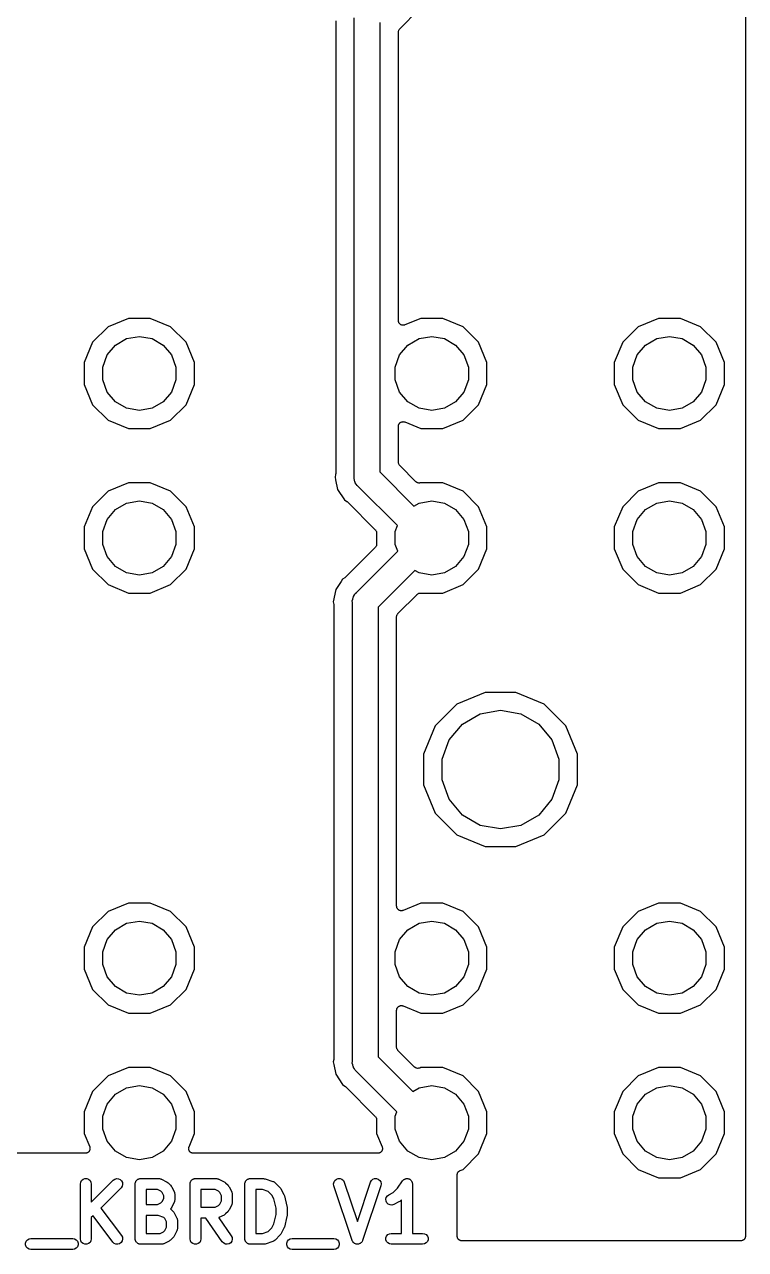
# Model space of a CAD drawing. Extents: x 66 to 115.1, y -104 to -36.9.
# Drawn here: x 95.36 to 115.08, y -103.97 to -70.45 of the extents above; entities that cross this region are included whole.
import ezdxf

# ---------------------------------------------------------------- set-up
doc = ezdxf.new("R2010")
doc.units = 0
doc.header["$MEASUREMENT"] = 0
doc.layers.add('BLACK', color=7, linetype='CONTINUOUS')

msp = doc.modelspace()

# ---------------------------------------------------------------- linework, layer by layer
at = {"layer": 'BLACK', "linetype": 'CONTINUOUS'}
for p, q in [((115.082, -37.075), (115.082, -103.605)), ((105.625, -70.5682), (106.148, -70.0452)), ((103.872, -70.347), (103.872, -82.743)), ((104.38, -82.8247), (104.38, -70.2653)), ((105.08, -70.395), (105.08, -82.695)), ((105.588, -70.6469), (105.593, -70.6309)), ((105.589, -70.6525), (105.588, -70.6469)), ((105.588, -70.658), (105.589, -70.6525)), ((105.588, -78.5554), (105.588, -70.658)), ((105.593, -70.6309), (105.596, -70.6146)), ((105.596, -70.6146), (105.598, -70.6097)), ((105.598, -70.6097), (105.6, -70.6043)), ((105.6, -70.6043), (105.609, -70.5907)), ((105.609, -70.5907), (105.618, -70.5764)), ((105.618, -70.5764), (105.622, -70.5728)), ((105.622, -70.5728), (105.625, -70.5682)), ((97.6458, -78.7216), (97.2216, -79.1458)), ((98.2, -78.492), (97.6458, -78.7216)), ((98.8, -78.492), (98.2, -78.492)), ((99.3542, -78.7216), (98.8, -78.492)), ((99.7784, -79.1458), (99.3542, -78.7216)), ((105.59, -78.5691), (105.588, -78.5554)), ((105.591, -78.5829), (105.59, -78.5691)), ((105.594, -78.5907), (105.591, -78.5829)), ((105.596, -78.5989), (105.594, -78.5907)), ((105.603, -78.6109), (105.596, -78.5989)), ((105.608, -78.6237), (105.603, -78.6109)), ((105.614, -78.6298), (105.608, -78.6237)), ((105.618, -78.6371), (105.614, -78.6298)), ((105.628, -78.646), (105.618, -78.6371)), ((105.638, -78.6562), (105.628, -78.646)), ((105.645, -78.6601), (105.638, -78.6562)), ((105.651, -78.6654), (105.645, -78.6601)), ((105.665, -78.6702), (105.651, -78.6654)), ((105.677, -78.6766), (105.665, -78.6702)), ((105.685, -78.6777), (105.677, -78.6766)), ((105.693, -78.6805), (105.685, -78.6777)), ((105.707, -78.6805), (105.693, -78.6805)), ((105.721, -78.6823), (105.707, -78.6805)), ((105.729, -78.6805), (105.721, -78.6823)), ((105.737, -78.6805), (105.729, -78.6805)), ((105.75, -78.6758), (105.737, -78.6805)), ((105.764, -78.6728), (105.75, -78.6758)), ((106.2, -78.492), (105.764, -78.6728)), ((106.8, -78.492), (106.2, -78.492)), ((107.354, -78.7216), (106.8, -78.492)), ((107.778, -79.1458), (107.354, -78.7216)), ((112.146, -78.7216), (111.722, -79.1458)), ((112.7, -78.492), (112.146, -78.7216)), ((113.3, -78.492), (112.7, -78.492)), ((113.854, -78.7216), (113.3, -78.492)), ((114.278, -79.1458), (113.854, -78.7216)), ((97.8473, -79.2221), (98.1527, -79.0458)), ((98.1527, -79.0458), (98.5, -78.9846)), ((98.5, -78.9846), (98.8473, -79.0458)), ((98.8473, -79.0458), (99.1527, -79.2221)), ((105.847, -79.2221), (106.153, -79.0458)), ((106.153, -79.0458), (106.5, -78.9846)), ((106.5, -78.9846), (106.847, -79.0458)), ((106.847, -79.0458), (107.153, -79.2221)), ((112.347, -79.2221), (112.653, -79.0458)), ((112.653, -79.0458), (113, -78.9846)), ((113, -78.9846), (113.347, -79.0458)), ((113.347, -79.0458), (113.653, -79.2221)), ((97.2216, -79.1458), (96.992, -79.7)), ((97.6206, -79.4923), (97.8473, -79.2221)), ((99.1527, -79.2221), (99.3794, -79.4923)), ((100.008, -79.7), (99.7784, -79.1458)), ((105.621, -79.4923), (105.847, -79.2221)), ((107.153, -79.2221), (107.379, -79.4923)), ((108.008, -79.7), (107.778, -79.1458)), ((111.722, -79.1458), (111.492, -79.7)), ((112.121, -79.4923), (112.347, -79.2221)), ((113.653, -79.2221), (113.879, -79.4923)), ((114.508, -79.7), (114.278, -79.1458)), ((96.992, -79.7), (96.992, -80.3)), ((97.5, -79.8237), (97.6206, -79.4923)), ((99.3794, -79.4923), (99.5, -79.8237)), ((100.008, -80.3), (100.008, -79.7)), ((105.5, -79.8237), (105.621, -79.4923)), ((107.379, -79.4923), (107.5, -79.8237)), ((108.008, -80.3), (108.008, -79.7)), ((111.492, -79.7), (111.492, -80.3)), ((112, -79.8237), (112.121, -79.4923)), ((113.879, -79.4923), (114, -79.8237)), ((114.508, -80.3), (114.508, -79.7)), ((97.5, -80.1763), (97.5, -79.8237)), ((99.5, -79.8237), (99.5, -80.1763)), ((105.5, -80.1763), (105.5, -79.8237)), ((107.5, -79.8237), (107.5, -80.1763)), ((112, -80.1763), (112, -79.8237)), ((114, -79.8237), (114, -80.1763)), ((96.992, -80.3), (97.2216, -80.8542)), ((97.6206, -80.5077), (97.5, -80.1763)), ((99.5, -80.1763), (99.3794, -80.5077)), ((99.7784, -80.8542), (100.008, -80.3)), ((105.621, -80.5077), (105.5, -80.1763)), ((107.5, -80.1763), (107.379, -80.5077)), ((107.778, -80.8542), (108.008, -80.3)), ((111.492, -80.3), (111.722, -80.8542)), ((112.121, -80.5077), (112, -80.1763)), ((114, -80.1763), (113.879, -80.5077)), ((114.278, -80.8542), (114.508, -80.3)), ((97.8473, -80.7779), (97.6206, -80.5077)), ((98.1527, -80.9542), (97.8473, -80.7779)), ((99.1527, -80.7779), (98.8473, -80.9542)), ((99.3794, -80.5077), (99.1527, -80.7779)), ((105.847, -80.7779), (105.621, -80.5077)), ((106.153, -80.9542), (105.847, -80.7779)), ((107.153, -80.7779), (106.847, -80.9542)), ((107.379, -80.5077), (107.153, -80.7779)), ((112.347, -80.7779), (112.121, -80.5077)), ((112.653, -80.9542), (112.347, -80.7779)), ((113.653, -80.7779), (113.347, -80.9542)), ((113.879, -80.5077), (113.653, -80.7779)), ((97.2216, -80.8542), (97.6458, -81.2784)), ((98.5, -81.0154), (98.1527, -80.9542)), ((98.8473, -80.9542), (98.5, -81.0154)), ((99.3542, -81.2784), (99.7784, -80.8542)), ((106.5, -81.0154), (106.153, -80.9542)), ((106.847, -80.9542), (106.5, -81.0154)), ((107.354, -81.2784), (107.778, -80.8542)), ((111.722, -80.8542), (112.146, -81.2784)), ((113, -81.0154), (112.653, -80.9542)), ((113.347, -80.9542), (113, -81.0154)), ((113.854, -81.2784), (114.278, -80.8542)), ((97.6458, -81.2784), (98.2, -81.508)), ((98.8, -81.508), (99.3542, -81.2784)), ((105.588, -81.4446), (105.59, -81.4309)), ((105.588, -82.432), (105.588, -81.4446)), ((105.59, -81.4309), (105.591, -81.4171)), ((105.591, -81.4171), (105.594, -81.4093)), ((105.594, -81.4093), (105.596, -81.4011)), ((105.596, -81.4011), (105.603, -81.3891)), ((105.603, -81.3891), (105.608, -81.3763)), ((105.608, -81.3763), (105.614, -81.3702)), ((105.614, -81.3702), (105.618, -81.3629)), ((105.618, -81.3629), (105.628, -81.354)), ((105.628, -81.354), (105.638, -81.3438)), ((105.638, -81.3438), (105.645, -81.3399)), ((105.645, -81.3399), (105.651, -81.3346)), ((105.651, -81.3346), (105.665, -81.3298)), ((105.665, -81.3298), (105.677, -81.3234)), ((105.677, -81.3234), (105.685, -81.3223)), ((105.685, -81.3223), (105.693, -81.3195)), ((105.693, -81.3195), (105.707, -81.3195)), ((105.707, -81.3195), (105.721, -81.3177)), ((105.721, -81.3177), (105.729, -81.3195)), ((105.729, -81.3195), (105.737, -81.3195)), ((105.737, -81.3195), (105.75, -81.3242)), ((105.75, -81.3242), (105.764, -81.3272)), ((105.764, -81.3272), (106.2, -81.508)), ((106.8, -81.508), (107.354, -81.2784)), ((112.146, -81.2784), (112.7, -81.508)), ((113.3, -81.508), (113.854, -81.2784)), ((98.2, -81.508), (98.8, -81.508)), ((106.2, -81.508), (106.8, -81.508)), ((112.7, -81.508), (113.3, -81.508)), ((105.589, -82.4375), (105.588, -82.432)), ((105.588, -82.4431), (105.589, -82.4375)), ((105.593, -82.4591), (105.588, -82.4431)), ((103.87, -82.7678), (103.855, -82.84)), ((103.872, -82.743), (103.87, -82.7553)), ((103.87, -82.7553), (103.87, -82.7678)), ((105.08, -82.695), (106.012, -83.627)), ((105.596, -82.4754), (105.593, -82.4591)), ((105.598, -82.4803), (105.596, -82.4754)), ((105.6, -82.4857), (105.598, -82.4803)), ((105.609, -82.4993), (105.6, -82.4857)), ((105.618, -82.5136), (105.609, -82.4993)), ((105.622, -82.5172), (105.618, -82.5136)), ((105.625, -82.5218), (105.622, -82.5172)), ((106.066, -82.9626), (105.625, -82.5218)), ((98.2, -82.992), (97.6458, -83.2216)), ((98.8, -82.992), (98.2, -82.992)), ((99.3542, -83.2216), (98.8, -82.992)), ((103.855, -82.84), (103.87, -82.9122)), ((103.87, -82.9122), (103.87, -82.9122)), ((103.87, -82.9122), (103.922, -83.1748)), ((104.376, -82.871), (104.38, -82.8247)), ((104.388, -82.9158), (104.376, -82.871)), ((104.396, -82.9616), (104.388, -82.9158)), ((104.404, -82.9751), (104.396, -82.9616)), ((104.408, -82.9902), (104.404, -82.9751)), ((104.435, -83.0282), (104.408, -82.9902)), ((104.458, -83.0684), (104.435, -83.0282)), ((104.493, -83.0983), (104.458, -83.0684)), ((105.558, -84.1633), (104.493, -83.0983)), ((106.073, -82.9674), (106.066, -82.9626)), ((106.079, -82.9736), (106.073, -82.9674)), ((106.091, -82.98), (106.079, -82.9736)), ((106.102, -82.9879), (106.091, -82.98)), ((106.11, -82.9901), (106.102, -82.9879)), ((106.118, -82.994), (106.11, -82.9901)), ((106.131, -82.9958), (106.118, -82.994)), ((106.145, -82.9994), (106.131, -82.9958)), ((106.153, -82.9986), (106.145, -82.9994)), ((106.161, -82.9997), (106.153, -82.9986)), ((106.175, -82.9967), (106.161, -82.9997)), ((106.189, -82.9955), (106.175, -82.9967)), ((106.196, -82.992), (106.189, -82.9955)), ((106.8, -82.992), (106.196, -82.992)), ((107.354, -83.2216), (106.8, -82.992)), ((112.7, -82.992), (112.146, -83.2216)), ((113.3, -82.992), (112.7, -82.992)), ((113.854, -83.2216), (113.3, -82.992)), ((97.6458, -83.2216), (97.2216, -83.6458)), ((99.7784, -83.6458), (99.3542, -83.2216)), ((103.922, -83.1748), (104.111, -83.4586)), ((104.111, -83.4586), (104.173, -83.4995)), ((107.778, -83.6458), (107.354, -83.2216)), ((112.146, -83.2216), (111.722, -83.6458)), ((114.278, -83.6458), (113.854, -83.2216)), ((97.2216, -83.6458), (96.992, -84.2)), ((97.6206, -83.9923), (97.8473, -83.7221)), ((97.8473, -83.7221), (98.1527, -83.5458)), ((98.1527, -83.5458), (98.5, -83.4846)), ((98.5, -83.4846), (98.8473, -83.5458)), ((98.8473, -83.5458), (99.1527, -83.7221)), ((99.1527, -83.7221), (99.3794, -83.9923)), ((100.008, -84.2), (99.7784, -83.6458)), ((104.173, -83.4995), (104.182, -83.5081)), ((104.182, -83.5081), (104.192, -83.5153)), ((104.192, -83.5153), (104.955, -84.2782)), ((106.012, -83.627), (106.153, -83.5458)), ((106.153, -83.5458), (106.5, -83.4846)), ((106.5, -83.4846), (106.847, -83.5458)), ((106.847, -83.5458), (107.153, -83.7221)), ((107.153, -83.7221), (107.379, -83.9923)), ((108.008, -84.2), (107.778, -83.6458)), ((111.722, -83.6458), (111.492, -84.2)), ((112.121, -83.9923), (112.347, -83.7221)), ((112.347, -83.7221), (112.653, -83.5458)), ((112.653, -83.5458), (113, -83.4846)), ((113, -83.4846), (113.347, -83.5458)), ((113.347, -83.5458), (113.653, -83.7221)), ((113.653, -83.7221), (113.879, -83.9923)), ((114.508, -84.2), (114.278, -83.6458)), ((97.5, -84.3237), (97.6206, -83.9923)), ((99.3794, -83.9923), (99.5, -84.3237)), ((107.379, -83.9923), (107.5, -84.3237)), ((112, -84.3237), (112.121, -83.9923)), ((113.879, -83.9923), (114, -84.3237)), ((96.992, -84.2), (96.992, -84.8)), ((97.5, -84.6763), (97.5, -84.3237)), ((99.5, -84.3237), (99.5, -84.6763)), ((100.008, -84.8), (100.008, -84.2)), ((104.955, -84.2782), (104.958, -84.2828)), ((104.958, -84.2828), (104.962, -84.2864)), ((104.962, -84.2864), (104.971, -84.3007)), ((104.971, -84.3007), (104.98, -84.3143)), ((104.98, -84.3143), (104.982, -84.3197)), ((104.982, -84.3197), (104.984, -84.3246)), ((104.984, -84.3246), (104.987, -84.3409)), ((104.987, -84.3409), (104.992, -84.3569)), ((104.992, -84.3569), (104.991, -84.3625)), ((104.991, -84.3625), (104.992, -84.368)), ((104.992, -84.368), (104.992, -84.672)), ((105.5, -84.3237), (105.558, -84.1633)), ((105.5, -84.6763), (105.5, -84.3237)), ((107.5, -84.3237), (107.5, -84.6763)), ((108.008, -84.8), (108.008, -84.2)), ((111.492, -84.2), (111.492, -84.8)), ((112, -84.6763), (112, -84.3237)), ((114, -84.3237), (114, -84.6763)), ((114.508, -84.8), (114.508, -84.2)), ((96.992, -84.8), (97.2216, -85.3542)), ((97.6206, -85.0077), (97.5, -84.6763)), ((99.5, -84.6763), (99.3794, -85.0077)), ((99.7784, -85.3542), (100.008, -84.8)), ((104.955, -84.7618), (104.142, -85.5747)), ((104.958, -84.7572), (104.955, -84.7618)), ((104.962, -84.7536), (104.958, -84.7572)), ((104.971, -84.7393), (104.962, -84.7536)), ((104.98, -84.7257), (104.971, -84.7393)), ((104.982, -84.7203), (104.98, -84.7257)), ((104.984, -84.7154), (104.982, -84.7203)), ((104.987, -84.6991), (104.984, -84.7154)), ((104.992, -84.6831), (104.987, -84.6991)), ((104.992, -84.672), (104.991, -84.6775)), ((104.991, -84.6775), (104.992, -84.6831)), ((105.569, -84.866), (105.5, -84.6763)), ((107.5, -84.6763), (107.379, -85.0077)), ((107.778, -85.3542), (108.008, -84.8)), ((111.492, -84.8), (111.722, -85.3542)), ((112.121, -85.0077), (112, -84.6763)), ((114, -84.6763), (113.879, -85.0077)), ((114.278, -85.3542), (114.508, -84.8)), ((97.8473, -85.2779), (97.6206, -85.0077)), ((99.3794, -85.0077), (99.1527, -85.2779)), ((104.443, -85.9917), (105.569, -84.866)), ((107.379, -85.0077), (107.153, -85.2779)), ((112.347, -85.2779), (112.121, -85.0077)), ((113.879, -85.0077), (113.653, -85.2779)), ((97.2216, -85.3542), (97.6458, -85.7784)), ((98.1527, -85.4542), (97.8473, -85.2779)), ((98.5, -85.5154), (98.1527, -85.4542)), ((98.8473, -85.4542), (98.5, -85.5154)), ((99.1527, -85.2779), (98.8473, -85.4542)), ((99.3542, -85.7784), (99.7784, -85.3542)), ((106.037, -85.3876), (105.03, -86.395)), ((106.153, -85.4542), (106.037, -85.3876)), ((106.5, -85.5154), (106.153, -85.4542)), ((106.847, -85.4542), (106.5, -85.5154)), ((107.153, -85.2779), (106.847, -85.4542)), ((107.354, -85.7784), (107.778, -85.3542)), ((111.722, -85.3542), (112.146, -85.7784)), ((112.653, -85.4542), (112.347, -85.2779)), ((113, -85.5154), (112.653, -85.4542)), ((113.347, -85.4542), (113, -85.5154)), ((113.653, -85.2779), (113.347, -85.4542)), ((113.854, -85.7784), (114.278, -85.3542)), ((97.6458, -85.7784), (98.2, -86.008)), ((98.8, -86.008), (99.3542, -85.7784)), ((104.02, -85.6927), (103.872, -85.9152)), ((104.021, -85.6927), (104.02, -85.6927)), ((104.061, -85.6314), (104.021, -85.6927)), ((104.123, -85.5905), (104.061, -85.6314)), ((104.132, -85.5819), (104.123, -85.5905)), ((104.142, -85.5747), (104.132, -85.5819)), ((106.8, -86.008), (107.354, -85.7784)), ((112.146, -85.7784), (112.7, -86.008)), ((113.3, -86.008), (113.854, -85.7784)), ((98.2, -86.008), (98.8, -86.008)), ((103.872, -85.9152), (103.805, -86.25)), ((104.338, -86.1742), (104.346, -86.1284)), ((104.346, -86.1284), (104.354, -86.1149)), ((104.354, -86.1149), (104.358, -86.0998)), ((104.358, -86.0998), (104.385, -86.0618)), ((104.385, -86.0618), (104.408, -86.0216)), ((104.408, -86.0216), (104.443, -85.9917)), ((105.575, -86.5682), (106.098, -86.0452)), ((106.098, -86.0452), (106.103, -86.042)), ((106.103, -86.042), (106.106, -86.0377)), ((106.106, -86.0377), (106.121, -86.0294)), ((106.121, -86.0294), (106.134, -86.0199)), ((106.134, -86.0199), (106.14, -86.0185)), ((106.14, -86.0185), (106.145, -86.0157)), ((106.145, -86.0157), (106.161, -86.0128)), ((106.161, -86.0128), (106.177, -86.0085)), ((106.177, -86.0085), (106.182, -86.009)), ((106.182, -86.009), (106.188, -86.008)), ((106.188, -86.008), (106.8, -86.008)), ((112.7, -86.008), (113.3, -86.008)), ((103.805, -86.25), (103.82, -86.3222)), ((103.82, -86.3222), (103.82, -86.3347)), ((103.82, -86.3347), (103.822, -86.347)), ((103.822, -86.347), (103.822, -98.743)), ((104.326, -86.219), (104.338, -86.1742)), ((104.33, -86.2653), (104.326, -86.219)), ((104.33, -98.8247), (104.33, -86.2653)), ((105.03, -86.395), (105.03, -98.695)), ((105.538, -86.6469), (105.543, -86.6309)), ((105.539, -86.6525), (105.538, -86.6469)), ((105.538, -86.658), (105.539, -86.6525)), ((105.538, -94.5762), (105.538, -86.658)), ((105.543, -86.6309), (105.546, -86.6146)), ((105.546, -86.6146), (105.548, -86.6097)), ((105.548, -86.6097), (105.55, -86.6043)), ((105.55, -86.6043), (105.559, -86.5907)), ((105.559, -86.5907), (105.568, -86.5764)), ((105.568, -86.5764), (105.572, -86.5728)), ((105.572, -86.5728), (105.575, -86.5682)), ((107.961, -88.732), (107.186, -89.0529)), ((108.799, -88.732), (107.961, -88.732)), ((109.574, -89.0529), (108.799, -88.732)), ((107.186, -89.0529), (106.593, -89.6459)), ((110.167, -89.6459), (109.574, -89.0529)), ((107.336, -89.5954), (107.824, -89.3133)), ((107.824, -89.3133), (108.38, -89.2153)), ((108.38, -89.2153), (108.936, -89.3133)), ((108.936, -89.3133), (109.424, -89.5954)), ((106.593, -89.6459), (106.272, -90.4207)), ((106.973, -90.0277), (107.336, -89.5954)), ((109.424, -89.5954), (109.787, -90.0277)), ((110.488, -90.4207), (110.167, -89.6459)), ((106.78, -90.5579), (106.973, -90.0277)), ((109.787, -90.0277), (109.98, -90.5579)), ((106.272, -90.4207), (106.272, -91.2593)), ((110.488, -91.2593), (110.488, -90.4207)), ((106.78, -91.1221), (106.78, -90.5579)), ((109.98, -90.5579), (109.98, -91.1221)), ((106.973, -91.6523), (106.78, -91.1221)), ((109.98, -91.1221), (109.787, -91.6523)), ((106.272, -91.2593), (106.593, -92.0341)), ((110.167, -92.0341), (110.488, -91.2593)), ((107.336, -92.0846), (106.973, -91.6523)), ((109.787, -91.6523), (109.424, -92.0846)), ((106.593, -92.0341), (107.186, -92.6271)), ((107.824, -92.3667), (107.336, -92.0846)), ((109.424, -92.0846), (108.936, -92.3667)), ((109.574, -92.6271), (110.167, -92.0341)), ((108.38, -92.4647), (107.824, -92.3667)), ((108.936, -92.3667), (108.38, -92.4647)), ((107.186, -92.6271), (107.961, -92.948)), ((108.799, -92.948), (109.574, -92.6271)), ((107.961, -92.948), (108.799, -92.948)), ((98.2, -94.492), (97.6458, -94.7216)), ((98.8, -94.492), (98.2, -94.492)), ((99.3542, -94.7216), (98.8, -94.492)), ((106.2, -94.492), (105.714, -94.6935)), ((106.8, -94.492), (106.2, -94.492)), ((107.354, -94.7216), (106.8, -94.492)), ((112.7, -94.492), (112.146, -94.7216)), ((113.3, -94.492), (112.7, -94.492)), ((113.854, -94.7216), (113.3, -94.492)), ((97.6458, -94.7216), (97.2216, -95.1458)), ((99.7784, -95.1458), (99.3542, -94.7216)), ((105.54, -94.5898), (105.538, -94.5762)), ((105.541, -94.6036), (105.54, -94.5898)), ((105.544, -94.6114), (105.541, -94.6036)), ((105.546, -94.6196), (105.544, -94.6114)), ((105.553, -94.6316), (105.546, -94.6196)), ((105.558, -94.6444), (105.553, -94.6316)), ((105.564, -94.6506), (105.558, -94.6444)), ((105.568, -94.6578), (105.564, -94.6506)), ((105.578, -94.6667), (105.568, -94.6578)), ((105.588, -94.6769), (105.578, -94.6667)), ((105.595, -94.6808), (105.588, -94.6769)), ((105.602, -94.6861), (105.595, -94.6808)), ((105.615, -94.6909), (105.602, -94.6861)), ((105.627, -94.6973), (105.615, -94.6909)), ((105.635, -94.6984), (105.627, -94.6973)), ((105.643, -94.7012), (105.635, -94.6984)), ((105.657, -94.7012), (105.643, -94.7012)), ((105.671, -94.703), (105.657, -94.7012)), ((105.679, -94.7012), (105.671, -94.703)), ((105.687, -94.7012), (105.679, -94.7012)), ((105.7, -94.6965), (105.687, -94.7012)), ((105.714, -94.6935), (105.7, -94.6965)), ((107.778, -95.1458), (107.354, -94.7216)), ((112.146, -94.7216), (111.722, -95.1458)), ((114.278, -95.1458), (113.854, -94.7216)), ((97.2216, -95.1458), (96.992, -95.7)), ((97.8473, -95.2221), (98.1527, -95.0458)), ((98.1527, -95.0458), (98.5, -94.9846)), ((98.5, -94.9846), (98.8473, -95.0458)), ((98.8473, -95.0458), (99.1527, -95.2221)), ((100.008, -95.7), (99.7784, -95.1458)), ((105.847, -95.2221), (106.153, -95.0458)), ((106.153, -95.0458), (106.5, -94.9846)), ((106.5, -94.9846), (106.847, -95.0458)), ((106.847, -95.0458), (107.153, -95.2221)), ((108.008, -95.7), (107.778, -95.1458)), ((111.722, -95.1458), (111.492, -95.7)), ((112.347, -95.2221), (112.653, -95.0458)), ((112.653, -95.0458), (113, -94.9846)), ((113, -94.9846), (113.347, -95.0458)), ((113.347, -95.0458), (113.653, -95.2221)), ((114.508, -95.7), (114.278, -95.1458)), ((97.5, -95.8237), (97.6206, -95.4923)), ((97.6206, -95.4923), (97.8473, -95.2221)), ((99.1527, -95.2221), (99.3794, -95.4923)), ((99.3794, -95.4923), (99.5, -95.8237)), ((105.5, -95.8237), (105.621, -95.4923)), ((105.621, -95.4923), (105.847, -95.2221)), ((107.153, -95.2221), (107.379, -95.4923)), ((107.379, -95.4923), (107.5, -95.8237)), ((112, -95.8237), (112.121, -95.4923)), ((112.121, -95.4923), (112.347, -95.2221)), ((113.653, -95.2221), (113.879, -95.4923)), ((113.879, -95.4923), (114, -95.8237)), ((96.992, -95.7), (96.992, -96.3)), ((97.5, -96.1763), (97.5, -95.8237)), ((99.5, -95.8237), (99.5, -96.1763)), ((100.008, -96.3), (100.008, -95.7)), ((105.5, -96.1763), (105.5, -95.8237)), ((107.5, -95.8237), (107.5, -96.1763)), ((108.008, -96.3), (108.008, -95.7)), ((111.492, -95.7), (111.492, -96.3)), ((112, -96.1763), (112, -95.8237)), ((114, -95.8237), (114, -96.1763)), ((114.508, -96.3), (114.508, -95.7)), ((97.6206, -96.5077), (97.5, -96.1763)), ((99.5, -96.1763), (99.3794, -96.5077)), ((105.621, -96.5077), (105.5, -96.1763)), ((107.5, -96.1763), (107.379, -96.5077)), ((112.121, -96.5077), (112, -96.1763)), ((114, -96.1763), (113.879, -96.5077)), ((96.992, -96.3), (97.2216, -96.8542)), ((97.8473, -96.7779), (97.6206, -96.5077)), ((99.3794, -96.5077), (99.1527, -96.7779)), ((99.7784, -96.8542), (100.008, -96.3)), ((105.847, -96.7779), (105.621, -96.5077)), ((107.379, -96.5077), (107.153, -96.7779)), ((107.778, -96.8542), (108.008, -96.3)), ((111.492, -96.3), (111.722, -96.8542)), ((112.347, -96.7779), (112.121, -96.5077)), ((113.879, -96.5077), (113.653, -96.7779)), ((114.278, -96.8542), (114.508, -96.3)), ((97.2216, -96.8542), (97.6458, -97.2784)), ((98.1527, -96.9542), (97.8473, -96.7779)), ((99.1527, -96.7779), (98.8473, -96.9542)), ((99.3542, -97.2784), (99.7784, -96.8542)), ((106.153, -96.9542), (105.847, -96.7779)), ((107.153, -96.7779), (106.847, -96.9542)), ((107.354, -97.2784), (107.778, -96.8542)), ((111.722, -96.8542), (112.146, -97.2784)), ((112.653, -96.9542), (112.347, -96.7779)), ((113.653, -96.7779), (113.347, -96.9542)), ((113.854, -97.2784), (114.278, -96.8542)), ((98.5, -97.0154), (98.1527, -96.9542)), ((98.8473, -96.9542), (98.5, -97.0154)), ((106.5, -97.0154), (106.153, -96.9542)), ((106.847, -96.9542), (106.5, -97.0154)), ((113, -97.0154), (112.653, -96.9542)), ((113.347, -96.9542), (113, -97.0154)), ((97.6458, -97.2784), (98.2, -97.508)), ((98.2, -97.508), (98.8, -97.508)), ((98.8, -97.508), (99.3542, -97.2784)), ((105.538, -97.4238), (105.54, -97.4102)), ((105.538, -98.432), (105.538, -97.4238)), ((105.54, -97.4102), (105.541, -97.3964)), ((105.541, -97.3964), (105.544, -97.3886)), ((105.544, -97.3886), (105.546, -97.3804)), ((105.546, -97.3804), (105.553, -97.3684)), ((105.553, -97.3684), (105.558, -97.3556)), ((105.558, -97.3556), (105.564, -97.3494)), ((105.564, -97.3494), (105.568, -97.3422)), ((105.568, -97.3422), (105.578, -97.3333)), ((105.578, -97.3333), (105.588, -97.3231)), ((105.588, -97.3231), (105.595, -97.3192)), ((105.595, -97.3192), (105.602, -97.3139)), ((105.602, -97.3139), (105.615, -97.3091)), ((105.615, -97.3091), (105.627, -97.3027)), ((105.627, -97.3027), (105.635, -97.3016)), ((105.635, -97.3016), (105.643, -97.2988)), ((105.643, -97.2988), (105.657, -97.2988)), ((105.657, -97.2988), (105.671, -97.297)), ((105.671, -97.297), (105.679, -97.2988)), ((105.679, -97.2988), (105.687, -97.2988)), ((105.687, -97.2988), (105.7, -97.3035)), ((105.7, -97.3035), (105.714, -97.3065)), ((105.714, -97.3065), (106.2, -97.508)), ((106.2, -97.508), (106.8, -97.508)), ((106.8, -97.508), (107.354, -97.2784)), ((112.146, -97.2784), (112.7, -97.508)), ((112.7, -97.508), (113.3, -97.508)), ((113.3, -97.508), (113.854, -97.2784)), ((105.539, -98.4375), (105.538, -98.432)), ((105.538, -98.4431), (105.539, -98.4375)), ((105.543, -98.4591), (105.538, -98.4431)), ((105.546, -98.4754), (105.543, -98.4591)), ((105.548, -98.4803), (105.546, -98.4754)), ((105.55, -98.4857), (105.548, -98.4803)), ((105.559, -98.4993), (105.55, -98.4857)), ((105.568, -98.5136), (105.559, -98.4993)), ((105.572, -98.5172), (105.568, -98.5136)), ((105.575, -98.5218), (105.572, -98.5172)), ((106.031, -98.9773), (105.575, -98.5218)), ((103.82, -98.7678), (103.805, -98.84)), ((103.805, -98.84), (103.82, -98.9122)), ((103.822, -98.743), (103.82, -98.7553)), ((103.82, -98.7553), (103.82, -98.7678)), ((104.326, -98.871), (104.33, -98.8247)), ((104.338, -98.9158), (104.326, -98.871)), ((105.03, -98.695), (105.98, -99.6453)), ((98.2, -98.992), (97.6458, -99.2216)), ((98.8, -98.992), (98.2, -98.992)), ((99.3542, -99.2216), (98.8, -98.992)), ((103.82, -98.9122), (103.82, -98.9122)), ((103.82, -98.9122), (103.872, -99.1748)), ((103.872, -99.1748), (104.061, -99.4586)), ((104.346, -98.9616), (104.338, -98.9158)), ((104.354, -98.9751), (104.346, -98.9616)), ((104.358, -98.9902), (104.354, -98.9751)), ((104.385, -99.0282), (104.358, -98.9902)), ((104.408, -99.0684), (104.385, -99.0282)), ((104.443, -99.0983), (104.408, -99.0684)), ((105.545, -100.2), (104.443, -99.0983)), ((106.038, -98.9821), (106.031, -98.9773)), ((106.043, -98.9882), (106.038, -98.9821)), ((106.055, -98.9946), (106.043, -98.9882)), ((106.067, -99.0026), (106.055, -98.9946)), ((106.075, -99.0048), (106.067, -99.0026)), ((106.082, -99.0086), (106.075, -99.0048)), ((106.096, -99.0104), (106.082, -99.0086)), ((106.109, -99.014), (106.096, -99.0104)), ((106.118, -99.0133), (106.109, -99.014)), ((106.126, -99.0144), (106.118, -99.0133)), ((106.14, -99.0114), (106.126, -99.0144)), ((106.153, -99.0102), (106.14, -99.0114)), ((106.161, -99.0066), (106.153, -99.0102)), ((106.169, -99.0048), (106.161, -99.0066)), ((106.2, -98.992), (106.169, -99.0048)), ((106.8, -98.992), (106.2, -98.992)), ((107.354, -99.2216), (106.8, -98.992)), ((112.7, -98.992), (112.146, -99.2216)), ((113.3, -98.992), (112.7, -98.992)), ((113.854, -99.2216), (113.3, -98.992)), ((97.6458, -99.2216), (97.2216, -99.6458)), ((97.8473, -99.7221), (98.1527, -99.5458)), ((98.1527, -99.5458), (98.5, -99.4846)), ((98.5, -99.4846), (98.8473, -99.5458)), ((98.8473, -99.5458), (99.1527, -99.7221)), ((99.7784, -99.6458), (99.3542, -99.2216)), ((104.061, -99.4586), (104.123, -99.4995)), ((104.123, -99.4995), (104.132, -99.5081)), ((104.132, -99.5081), (104.142, -99.5153)), ((104.142, -99.5153), (104.955, -100.328)), ((105.98, -99.6453), (106.153, -99.5458)), ((106.153, -99.5458), (106.5, -99.4846)), ((106.5, -99.4846), (106.847, -99.5458)), ((106.847, -99.5458), (107.153, -99.7221)), ((107.778, -99.6458), (107.354, -99.2216)), ((112.146, -99.2216), (111.722, -99.6458)), ((112.347, -99.7221), (112.653, -99.5458)), ((112.653, -99.5458), (113, -99.4846)), ((113, -99.4846), (113.347, -99.5458)), ((113.347, -99.5458), (113.653, -99.7221)), ((114.278, -99.6458), (113.854, -99.2216)), ((97.2216, -99.6458), (96.992, -100.2)), ((97.6206, -99.9923), (97.8473, -99.7221)), ((99.1527, -99.7221), (99.3794, -99.9923)), ((100.008, -100.2), (99.7784, -99.6458)), ((107.153, -99.7221), (107.379, -99.9923)), ((108.008, -100.2), (107.778, -99.6458)), ((111.722, -99.6458), (111.492, -100.2)), ((112.121, -99.9923), (112.347, -99.7221)), ((113.653, -99.7221), (113.879, -99.9923)), ((114.508, -100.2), (114.278, -99.6458)), ((96.992, -100.2), (96.992, -100.8)), ((97.5, -100.324), (97.6206, -99.9923)), ((99.3794, -99.9923), (99.5, -100.324)), ((100.008, -100.8), (100.008, -100.2)), ((105.5, -100.324), (105.545, -100.2)), ((107.379, -99.9923), (107.5, -100.324)), ((108.008, -100.8), (108.008, -100.2)), ((111.492, -100.2), (111.492, -100.8)), ((112, -100.324), (112.121, -99.9923)), ((113.879, -99.9923), (114, -100.324)), ((114.508, -100.8), (114.508, -100.2)), ((97.5, -100.676), (97.5, -100.324)), ((99.5, -100.324), (99.5, -100.676)), ((104.955, -100.328), (104.958, -100.333)), ((104.958, -100.333), (104.962, -100.336)), ((104.962, -100.336), (104.971, -100.351)), ((104.971, -100.351), (104.98, -100.364)), ((104.98, -100.364), (104.982, -100.37)), ((104.982, -100.37), (104.984, -100.375)), ((104.984, -100.375), (104.987, -100.391)), ((104.987, -100.391), (104.992, -100.407)), ((104.992, -100.407), (104.991, -100.412)), ((104.991, -100.412), (104.992, -100.418)), ((104.992, -100.418), (104.992, -100.8)), ((105.5, -100.676), (105.5, -100.324)), ((107.5, -100.324), (107.5, -100.676)), ((112, -100.676), (112, -100.324)), ((114, -100.324), (114, -100.676)), ((96.992, -100.8), (97.1417, -101.161)), ((97.6206, -101.008), (97.5, -100.676)), ((99.5, -100.676), (99.3794, -101.008)), ((99.8583, -101.161), (100.008, -100.8)), ((104.992, -100.8), (105.142, -101.161)), ((105.621, -101.008), (105.5, -100.676)), ((107.5, -100.676), (107.379, -101.008)), ((107.778, -101.354), (108.008, -100.8)), ((111.492, -100.8), (111.722, -101.354)), ((112.121, -101.008), (112, -100.676)), ((114, -100.676), (113.879, -101.008)), ((114.278, -101.354), (114.508, -100.8)), ((97.1417, -101.161), (97.1447, -101.175)), ((97.1447, -101.175), (97.1495, -101.188)), ((97.1495, -101.188), (97.1495, -101.196)), ((97.1495, -101.196), (97.1513, -101.204)), ((97.1513, -101.204), (97.1495, -101.218)), ((97.1495, -101.218), (97.1495, -101.232)), ((97.8473, -101.278), (97.6206, -101.008)), ((99.3794, -101.008), (99.1527, -101.278)), ((99.8487, -101.204), (99.8505, -101.196)), ((99.8505, -101.218), (99.8487, -101.204)), ((99.8505, -101.188), (99.8553, -101.175)), ((99.8505, -101.196), (99.8505, -101.188)), ((99.8505, -101.232), (99.8505, -101.218)), ((99.8553, -101.175), (99.8583, -101.161)), ((105.142, -101.161), (105.145, -101.175)), ((105.145, -101.175), (105.149, -101.188)), ((105.149, -101.188), (105.149, -101.196)), ((105.149, -101.196), (105.151, -101.204)), ((105.151, -101.204), (105.149, -101.218)), ((105.149, -101.218), (105.149, -101.232)), ((105.847, -101.278), (105.621, -101.008)), ((107.379, -101.008), (107.153, -101.278)), ((112.347, -101.278), (112.121, -101.008)), ((113.879, -101.008), (113.653, -101.278)), ((97.0244, -101.337), (93.4756, -101.337)), ((97.038, -101.335), (97.0244, -101.337)), ((97.0519, -101.334), (97.038, -101.335)), ((97.0596, -101.331), (97.0519, -101.334)), ((97.0678, -101.329), (97.0596, -101.331)), ((97.0798, -101.322), (97.0678, -101.329)), ((97.0926, -101.317), (97.0798, -101.322)), ((97.0988, -101.311), (97.0926, -101.317)), ((97.106, -101.307), (97.0988, -101.311)), ((97.1149, -101.297), (97.106, -101.307)), ((97.1251, -101.287), (97.1149, -101.297)), ((97.129, -101.28), (97.1251, -101.287)), ((97.1344, -101.273), (97.129, -101.28)), ((97.1391, -101.26), (97.1344, -101.273)), ((97.1455, -101.248), (97.1391, -101.26)), ((97.1466, -101.24), (97.1455, -101.248)), ((97.1495, -101.232), (97.1466, -101.24)), ((98.1527, -101.454), (97.8473, -101.278)), ((98.5, -101.515), (98.1527, -101.454)), ((98.8473, -101.454), (98.5, -101.515)), ((99.1527, -101.278), (98.8473, -101.454)), ((99.8534, -101.24), (99.8505, -101.232)), ((99.8545, -101.248), (99.8534, -101.24)), ((99.8609, -101.26), (99.8545, -101.248)), ((99.8656, -101.273), (99.8609, -101.26)), ((99.871, -101.28), (99.8656, -101.273)), ((99.8749, -101.287), (99.871, -101.28)), ((99.8851, -101.297), (99.8749, -101.287)), ((99.894, -101.307), (99.8851, -101.297)), ((99.9012, -101.311), (99.894, -101.307)), ((99.9074, -101.317), (99.9012, -101.311)), ((99.9202, -101.322), (99.9074, -101.317)), ((99.9322, -101.329), (99.9202, -101.322)), ((99.9404, -101.331), (99.9322, -101.329)), ((99.9481, -101.334), (99.9404, -101.331)), ((99.962, -101.335), (99.9481, -101.334)), ((99.9756, -101.337), (99.962, -101.335)), ((105.024, -101.337), (99.9756, -101.337)), ((105.038, -101.335), (105.024, -101.337)), ((105.052, -101.334), (105.038, -101.335)), ((105.06, -101.331), (105.052, -101.334)), ((105.068, -101.329), (105.06, -101.331)), ((105.08, -101.322), (105.068, -101.329)), ((105.093, -101.317), (105.08, -101.322)), ((105.099, -101.311), (105.093, -101.317)), ((105.106, -101.307), (105.099, -101.311)), ((105.115, -101.297), (105.106, -101.307)), ((105.125, -101.287), (105.115, -101.297)), ((105.129, -101.28), (105.125, -101.287)), ((105.134, -101.273), (105.129, -101.28)), ((105.139, -101.26), (105.134, -101.273)), ((105.146, -101.248), (105.139, -101.26)), ((105.147, -101.24), (105.146, -101.248)), ((105.149, -101.232), (105.147, -101.24)), ((106.153, -101.454), (105.847, -101.278)), ((106.5, -101.515), (106.153, -101.454)), ((106.847, -101.454), (106.5, -101.515)), ((107.153, -101.278), (106.847, -101.454)), ((107.354, -101.778), (107.778, -101.354)), ((111.722, -101.354), (112.146, -101.778)), ((112.653, -101.454), (112.347, -101.278)), ((113, -101.515), (112.653, -101.454)), ((113.347, -101.454), (113, -101.515)), ((113.653, -101.278), (113.347, -101.454)), ((113.854, -101.778), (114.278, -101.354)), ((107.199, -101.9), (107.201, -101.886)), ((107.201, -101.886), (107.206, -101.879)), ((107.206, -101.879), (107.208, -101.871)), ((107.208, -101.871), (107.216, -101.86)), ((107.216, -101.86), (107.223, -101.848)), ((107.223, -101.848), (107.23, -101.843)), ((107.23, -101.843), (107.235, -101.836)), ((107.235, -101.836), (107.247, -101.829)), ((107.247, -101.829), (107.257, -101.82)), ((107.257, -101.82), (107.265, -101.817)), ((107.265, -101.817), (107.272, -101.812)), ((107.272, -101.812), (107.354, -101.778)), ((112.146, -101.778), (112.7, -102.008)), ((113.3, -102.008), (113.854, -101.778)), ((96.8857, -102.179), (96.8948, -102.127)), ((96.8857, -103.679), (96.8857, -102.179)), ((96.8948, -102.127), (96.9208, -102.082)), ((96.9208, -102.082), (96.9607, -102.049)), ((96.9607, -102.049), (97.0097, -102.031)), ((97.0097, -102.031), (97.0618, -102.031)), ((97.0618, -102.031), (97.1107, -102.049)), ((97.1107, -102.049), (97.1506, -102.082)), ((97.1506, -102.082), (97.1767, -102.127)), ((97.1767, -102.127), (97.1857, -102.179)), ((97.1857, -102.674), (97.7868, -102.073)), ((97.1857, -102.179), (97.1857, -102.674)), ((97.7868, -102.073), (97.8295, -102.043)), ((97.8295, -102.043), (97.8798, -102.029)), ((97.8798, -102.029), (97.9317, -102.034)), ((97.9317, -102.034), (97.9789, -102.056)), ((97.9789, -102.056), (98.0157, -102.093)), ((98.0157, -102.093), (98.0377, -102.14)), ((98.0423, -102.192), (98.0288, -102.242)), ((98.0377, -102.14), (98.0423, -102.192)), ((98.3857, -102.179), (98.388, -102.166)), ((98.3857, -103.679), (98.3857, -102.179)), ((98.388, -102.153), (98.3925, -102.14)), ((98.388, -102.166), (98.388, -102.153)), ((98.3925, -102.14), (98.3948, -102.127)), ((98.3948, -102.127), (98.4013, -102.116)), ((98.4013, -102.116), (98.4058, -102.104)), ((98.4058, -102.104), (98.4142, -102.094)), ((98.4142, -102.094), (98.4208, -102.082)), ((98.4208, -102.082), (98.4309, -102.074)), ((98.4309, -102.074), (98.4393, -102.064)), ((98.4393, -102.064), (98.4507, -102.057)), ((98.4507, -102.057), (98.4607, -102.049)), ((98.4607, -102.049), (98.473, -102.044)), ((98.473, -102.044), (98.4844, -102.038)), ((98.4844, -102.038), (98.4973, -102.035)), ((98.4973, -102.035), (98.5097, -102.031)), ((98.5097, -102.031), (98.5228, -102.031)), ((98.5228, -102.031), (98.5357, -102.029)), ((98.5357, -102.029), (99.0357, -102.029)), ((99.0357, -102.029), (99.0442, -102.03)), ((99.0442, -102.03), (99.0529, -102.03)), ((99.0529, -102.03), (99.0697, -102.035)), ((99.0697, -102.035), (99.087, -102.038)), ((99.087, -102.038), (99.0945, -102.042)), ((99.0945, -102.042), (99.1028, -102.044)), ((99.1028, -102.044), (99.2457, -102.116)), ((99.2457, -102.116), (99.2649, -102.13)), ((99.2649, -102.13), (99.2846, -102.144)), ((99.2846, -102.144), (99.3561, -102.215)), ((99.3561, -102.215), (99.3699, -102.235)), ((99.8857, -102.179), (99.888, -102.166)), ((99.8857, -103.679), (99.8857, -102.179)), ((99.888, -102.153), (99.8925, -102.14)), ((99.888, -102.166), (99.888, -102.153)), ((99.8925, -102.14), (99.8948, -102.127)), ((99.8948, -102.127), (99.9013, -102.116)), ((99.9013, -102.116), (99.9058, -102.104)), ((99.9058, -102.104), (99.9142, -102.094)), ((99.9142, -102.094), (99.9208, -102.082)), ((99.9208, -102.082), (99.9309, -102.074)), ((99.9309, -102.074), (99.9393, -102.064)), ((99.9393, -102.064), (99.9507, -102.057)), ((99.9507, -102.057), (99.9607, -102.049)), ((99.9607, -102.049), (99.973, -102.044)), ((99.973, -102.044), (99.9844, -102.038)), ((99.9844, -102.038), (99.9973, -102.035)), ((99.9973, -102.035), (100.01, -102.031)), ((100.01, -102.031), (100.023, -102.031)), ((100.023, -102.031), (100.036, -102.029)), ((100.036, -102.029), (100.607, -102.029)), ((100.607, -102.029), (100.616, -102.03)), ((100.616, -102.03), (100.624, -102.03)), ((100.624, -102.03), (100.641, -102.035)), ((100.641, -102.035), (100.658, -102.038)), ((100.658, -102.038), (100.666, -102.042)), ((100.666, -102.042), (100.674, -102.044)), ((100.674, -102.044), (100.817, -102.116)), ((100.817, -102.116), (100.836, -102.13)), ((100.836, -102.13), (100.856, -102.144)), ((100.856, -102.144), (100.927, -102.215)), ((100.927, -102.215), (100.941, -102.235)), ((101.386, -102.179), (101.388, -102.166)), ((101.386, -103.679), (101.386, -102.179)), ((101.388, -102.153), (101.392, -102.14)), ((101.388, -102.166), (101.388, -102.153)), ((101.392, -102.14), (101.395, -102.127)), ((101.395, -102.127), (101.401, -102.116)), ((101.401, -102.116), (101.406, -102.104)), ((101.406, -102.104), (101.414, -102.094)), ((101.414, -102.094), (101.421, -102.082)), ((101.421, -102.082), (101.431, -102.074)), ((101.431, -102.074), (101.439, -102.064)), ((101.439, -102.064), (101.451, -102.057)), ((101.451, -102.057), (101.461, -102.049)), ((101.461, -102.049), (101.473, -102.044)), ((101.473, -102.044), (101.484, -102.038)), ((101.484, -102.038), (101.497, -102.035)), ((101.497, -102.035), (101.51, -102.031)), ((101.51, -102.031), (101.523, -102.031)), ((101.523, -102.031), (101.536, -102.029)), ((101.536, -102.029), (101.893, -102.029)), ((101.893, -102.029), (101.917, -102.033)), ((101.917, -102.033), (101.94, -102.036)), ((101.94, -102.036), (102.155, -102.108)), ((102.155, -102.108), (102.162, -102.112)), ((102.162, -102.112), (102.171, -102.114)), ((102.171, -102.114), (102.185, -102.124)), ((102.185, -102.124), (102.2, -102.133)), ((102.2, -102.133), (102.206, -102.139)), ((102.206, -102.139), (102.213, -102.144)), ((102.213, -102.144), (102.356, -102.287)), ((103.814, -102.174), (103.825, -102.123)), ((103.822, -102.226), (103.814, -102.174)), ((104.322, -103.726), (103.822, -102.226)), ((103.825, -102.123), (103.852, -102.079)), ((103.852, -102.079), (103.893, -102.047)), ((103.893, -102.047), (103.942, -102.03)), ((103.942, -102.03), (103.994, -102.032)), ((103.994, -102.032), (104.043, -102.051)), ((104.043, -102.051), (104.082, -102.085)), ((104.082, -102.085), (104.107, -102.131)), ((104.107, -102.131), (104.464, -103.204)), ((104.464, -103.204), (104.822, -102.131)), ((105.107, -102.226), (104.607, -103.726)), ((104.822, -102.131), (104.847, -102.085)), ((104.847, -102.085), (104.886, -102.051)), ((104.886, -102.051), (104.934, -102.032)), ((104.934, -102.032), (104.986, -102.03)), ((104.986, -102.03), (105.036, -102.047)), ((105.036, -102.047), (105.077, -102.079)), ((105.077, -102.079), (105.104, -102.123)), ((105.104, -102.123), (105.114, -102.174)), ((105.114, -102.174), (105.107, -102.226)), ((105.562, -102.297), (105.697, -102.095)), ((105.697, -102.095), (105.702, -102.089)), ((105.702, -102.089), (105.707, -102.082)), ((105.707, -102.082), (105.72, -102.071)), ((105.72, -102.071), (105.733, -102.058)), ((105.733, -102.058), (105.74, -102.054)), ((105.74, -102.054), (105.746, -102.049)), ((105.746, -102.049), (105.763, -102.043)), ((105.763, -102.043), (105.779, -102.035)), ((105.779, -102.035), (105.788, -102.034)), ((105.788, -102.034), (105.795, -102.031)), ((105.795, -102.031), (105.813, -102.031)), ((105.813, -102.031), (105.831, -102.029)), ((105.831, -102.029), (105.839, -102.031)), ((105.839, -102.031), (105.847, -102.031)), ((105.847, -102.031), (105.864, -102.037)), ((105.864, -102.037), (105.882, -102.041)), ((105.882, -102.041), (105.889, -102.046)), ((105.889, -102.046), (105.896, -102.049)), ((105.896, -102.049), (105.91, -102.06)), ((105.91, -102.06), (105.925, -102.07)), ((105.925, -102.07), (105.93, -102.077)), ((105.93, -102.077), (105.936, -102.082)), ((105.936, -102.082), (105.945, -102.098)), ((105.945, -102.098), (105.956, -102.112)), ((105.956, -102.112), (105.958, -102.12)), ((105.958, -102.12), (105.962, -102.127)), ((105.962, -102.127), (105.965, -102.145)), ((105.965, -102.145), (105.971, -102.162)), ((105.971, -102.162), (105.97, -102.17)), ((105.97, -102.17), (105.971, -102.179)), ((105.971, -102.179), (105.971, -103.529)), ((107.194, -101.93), (107.195, -101.922)), ((107.194, -103.605), (107.194, -101.93)), ((107.195, -101.913), (107.199, -101.9)), ((107.195, -101.922), (107.195, -101.913)), ((112.7, -102.008), (113.3, -102.008)), ((97.9989, -102.285), (97.4481, -102.836)), ((98.0288, -102.242), (97.9989, -102.285)), ((98.6857, -102.329), (98.6857, -102.743)), ((99.0003, -102.329), (98.6857, -102.329)), ((99.0897, -102.373), (99.0003, -102.329)), ((99.1267, -102.41), (99.0897, -102.373)), ((99.1714, -102.5), (99.1267, -102.41)), ((99.1714, -102.572), (99.1714, -102.5)), ((99.3699, -102.235), (99.3842, -102.254)), ((99.3842, -102.254), (99.4556, -102.397)), ((99.4556, -102.397), (99.4581, -102.405)), ((99.4581, -102.405), (99.4624, -102.413)), ((99.4624, -102.413), (99.4654, -102.43)), ((99.4654, -102.43), (99.4704, -102.447)), ((99.4704, -102.447), (99.4699, -102.456)), ((99.4699, -102.456), (99.4714, -102.464)), ((99.4714, -102.464), (99.4714, -102.607)), ((100.186, -102.329), (100.186, -102.814)), ((100.572, -102.329), (100.186, -102.329)), ((100.661, -102.373), (100.572, -102.329)), ((100.698, -102.41), (100.661, -102.373)), ((100.743, -102.5), (100.698, -102.41)), ((100.743, -102.643), (100.743, -102.5)), ((100.941, -102.235), (100.956, -102.254)), ((100.956, -102.254), (101.027, -102.397)), ((101.027, -102.397), (101.029, -102.405)), ((101.029, -102.405), (101.034, -102.413)), ((101.034, -102.413), (101.037, -102.43)), ((101.037, -102.43), (101.042, -102.447)), ((101.042, -102.447), (101.041, -102.456)), ((101.041, -102.456), (101.043, -102.464)), ((101.043, -102.464), (101.043, -102.679)), ((101.686, -102.329), (101.686, -103.529)), ((101.869, -102.329), (101.686, -102.329)), ((102.026, -102.381), (101.869, -102.329)), ((102.127, -102.482), (102.026, -102.381)), ((102.18, -102.588), (102.127, -102.482)), ((102.356, -102.287), (102.37, -102.306)), ((102.37, -102.306), (102.384, -102.326)), ((102.384, -102.326), (102.456, -102.469)), ((102.456, -102.469), (102.46, -102.484)), ((102.46, -102.484), (102.467, -102.499)), ((102.467, -102.499), (102.538, -102.785)), ((105.243, -102.598), (105.255, -102.547)), ((105.255, -102.547), (105.284, -102.504)), ((105.284, -102.504), (105.326, -102.473)), ((105.326, -102.473), (105.447, -102.412)), ((105.447, -102.412), (105.562, -102.297)), ((97.4481, -102.836), (98.0129, -103.589)), ((98.6857, -102.743), (99.0003, -102.743)), ((99.0003, -102.743), (99.0897, -102.698)), ((99.0897, -102.698), (99.1267, -102.661)), ((99.1267, -102.661), (99.1714, -102.572)), ((99.3561, -102.856), (99.3548, -102.857)), ((99.3548, -102.857), (99.3561, -102.858)), ((99.3699, -102.836), (99.3561, -102.856)), ((99.3561, -102.858), (99.4275, -102.93)), ((99.3842, -102.817), (99.3699, -102.836)), ((99.4556, -102.674), (99.3842, -102.817)), ((99.4581, -102.666), (99.4556, -102.674)), ((99.4624, -102.658), (99.4581, -102.666)), ((99.4654, -102.641), (99.4624, -102.658)), ((99.4704, -102.624), (99.4654, -102.641)), ((99.4714, -102.607), (99.4699, -102.616)), ((99.4699, -102.616), (99.4704, -102.624)), ((100.186, -102.814), (100.572, -102.814)), ((100.572, -102.814), (100.661, -102.77)), ((100.661, -102.77), (100.698, -102.733)), ((100.698, -102.733), (100.743, -102.643)), ((100.956, -102.889), (100.941, -102.908)), ((101.027, -102.746), (100.956, -102.889)), ((101.029, -102.737), (101.027, -102.746)), ((101.034, -102.73), (101.029, -102.737)), ((101.037, -102.713), (101.034, -102.73)), ((101.042, -102.696), (101.037, -102.713)), ((101.043, -102.679), (101.041, -102.687)), ((101.041, -102.687), (101.042, -102.696)), ((102.243, -102.84), (102.18, -102.588)), ((102.243, -103.017), (102.243, -102.84)), ((102.538, -102.785), (102.54, -102.803)), ((102.54, -102.803), (102.543, -102.821)), ((102.543, -102.821), (102.543, -103.036)), ((105.249, -102.65), (105.243, -102.598)), ((105.272, -102.697), (105.249, -102.65)), ((105.31, -102.732), (105.272, -102.697)), ((105.358, -102.753), (105.31, -102.732)), ((105.41, -102.756), (105.358, -102.753)), ((105.46, -102.741), (105.41, -102.756)), ((105.603, -102.67), (105.46, -102.741)), ((105.622, -102.656), (105.603, -102.67)), ((105.642, -102.642), (105.622, -102.656)), ((105.671, -102.612), (105.642, -102.642)), ((105.671, -103.529), (105.671, -102.612)), ((97.2338, -103.05), (97.1857, -103.098)), ((97.1857, -103.098), (97.1857, -103.679)), ((97.7729, -103.769), (97.2338, -103.05)), ((98.6857, -103.043), (98.6857, -103.529)), ((99.0114, -103.043), (98.6857, -103.043)), ((99.169, -103.095), (99.0114, -103.043)), ((99.1981, -103.125), (99.169, -103.095)), ((99.2429, -103.214), (99.1981, -103.125)), ((99.2429, -103.357), (99.2429, -103.214)), ((99.4275, -102.93), (99.4413, -102.949)), ((99.4413, -102.949), (99.4556, -102.969)), ((99.4556, -102.969), (99.527, -103.111)), ((99.527, -103.111), (99.5295, -103.12)), ((99.5295, -103.12), (99.5338, -103.127)), ((99.5338, -103.127), (99.5369, -103.145)), ((99.5369, -103.145), (99.5419, -103.161)), ((99.5419, -103.161), (99.5414, -103.17)), ((99.5414, -103.17), (99.5429, -103.179)), ((99.5429, -103.179), (99.5429, -103.393)), ((100.315, -103.114), (100.186, -103.114)), ((100.186, -103.114), (100.186, -103.679)), ((100.77, -103.765), (100.315, -103.114)), ((100.674, -103.098), (100.671, -103.1)), ((100.671, -103.1), (101.016, -103.593)), ((100.817, -103.027), (100.674, -103.098)), ((100.836, -103.013), (100.817, -103.027)), ((100.856, -102.999), (100.836, -103.013)), ((100.927, -102.927), (100.856, -102.999)), ((100.941, -102.908), (100.927, -102.927)), ((102.18, -103.269), (102.243, -103.017)), ((102.538, -103.072), (102.467, -103.358)), ((102.54, -103.054), (102.538, -103.072)), ((102.543, -103.036), (102.54, -103.054)), ((98.6857, -103.529), (99.0717, -103.529)), ((99.0717, -103.529), (99.1611, -103.484)), ((99.1611, -103.484), (99.1981, -103.447)), ((99.1981, -103.447), (99.2429, -103.357)), ((99.527, -103.46), (99.4556, -103.603)), ((99.5295, -103.452), (99.527, -103.46)), ((99.5338, -103.444), (99.5295, -103.452)), ((99.5369, -103.427), (99.5338, -103.444)), ((99.5419, -103.41), (99.5369, -103.427)), ((99.5429, -103.393), (99.5414, -103.401)), ((99.5414, -103.401), (99.5419, -103.41)), ((101.686, -103.529), (101.869, -103.529)), ((101.869, -103.529), (102.026, -103.476)), ((102.026, -103.476), (102.127, -103.375)), ((102.127, -103.375), (102.18, -103.269)), ((102.356, -103.57), (102.213, -103.713)), ((102.37, -103.551), (102.356, -103.57)), ((102.384, -103.531), (102.37, -103.551)), ((102.456, -103.389), (102.384, -103.531)), ((102.46, -103.373), (102.456, -103.389)), ((102.467, -103.358), (102.46, -103.373)), ((105.263, -103.604), (105.296, -103.564)), ((105.296, -103.564), (105.342, -103.538)), ((105.342, -103.538), (105.393, -103.529)), ((105.393, -103.529), (105.671, -103.529)), ((105.971, -103.529), (106.25, -103.529)), ((106.25, -103.529), (106.301, -103.538)), ((106.301, -103.538), (106.346, -103.564)), ((106.346, -103.564), (106.38, -103.604)), ((95.388, -103.795), (95.4058, -103.746)), ((95.388, -103.847), (95.388, -103.795)), ((95.4058, -103.896), (95.388, -103.847)), ((95.4058, -103.746), (95.4393, -103.707)), ((95.4393, -103.936), (95.4058, -103.896)), ((95.4393, -103.707), (95.4844, -103.68)), ((95.4844, -103.68), (95.5357, -103.671)), ((95.5357, -103.671), (96.6786, -103.671)), ((96.6786, -103.671), (96.7299, -103.68)), ((96.7299, -103.68), (96.775, -103.707)), ((96.775, -103.707), (96.8085, -103.746)), ((96.8085, -103.896), (96.775, -103.936)), ((96.8085, -103.746), (96.8263, -103.795)), ((96.8263, -103.847), (96.8085, -103.896)), ((96.8263, -103.795), (96.8263, -103.847)), ((96.8948, -103.73), (96.8857, -103.679)), ((96.9208, -103.775), (96.8948, -103.73)), ((96.9607, -103.808), (96.9208, -103.775)), ((97.0097, -103.826), (96.9607, -103.808)), ((97.0618, -103.826), (97.0097, -103.826)), ((97.1107, -103.808), (97.0618, -103.826)), ((97.1506, -103.775), (97.1107, -103.808)), ((97.1767, -103.73), (97.1506, -103.775)), ((97.1857, -103.679), (97.1767, -103.73)), ((97.8109, -103.804), (97.7729, -103.769)), ((97.8588, -103.825), (97.8109, -103.804)), ((97.9108, -103.827), (97.8588, -103.825)), ((97.9607, -103.812), (97.9108, -103.827)), ((98.0023, -103.781), (97.9607, -103.812)), ((98.0308, -103.737), (98.0023, -103.781)), ((98.0129, -103.589), (98.0364, -103.635)), ((98.0426, -103.687), (98.0308, -103.737)), ((98.0364, -103.635), (98.0426, -103.687)), ((98.388, -103.691), (98.3857, -103.679)), ((98.388, -103.705), (98.388, -103.691)), ((98.3925, -103.717), (98.388, -103.705)), ((98.3948, -103.73), (98.3925, -103.717)), ((98.4013, -103.741), (98.3948, -103.73)), ((98.4058, -103.754), (98.4013, -103.741)), ((98.4142, -103.764), (98.4058, -103.754)), ((98.4208, -103.775), (98.4142, -103.764)), ((98.4309, -103.783), (98.4208, -103.775)), ((98.4393, -103.793), (98.4309, -103.783)), ((98.4507, -103.8), (98.4393, -103.793)), ((98.4607, -103.808), (98.4507, -103.8)), ((98.473, -103.813), (98.4607, -103.808)), ((98.4844, -103.82), (98.473, -103.813)), ((98.4973, -103.822), (98.4844, -103.82)), ((98.5097, -103.826), (98.4973, -103.822)), ((98.5228, -103.826), (98.5097, -103.826)), ((98.5357, -103.829), (98.5228, -103.826)), ((99.1071, -103.829), (98.5357, -103.829)), ((99.1157, -103.827), (99.1071, -103.829)), ((99.1243, -103.828), (99.1157, -103.827)), ((99.1411, -103.823), (99.1243, -103.828)), ((99.1584, -103.82), (99.1411, -103.823)), ((99.1659, -103.815), (99.1584, -103.82)), ((99.1742, -103.813), (99.1659, -103.815)), ((99.3171, -103.741), (99.1742, -103.813)), ((99.3364, -103.727), (99.3171, -103.741)), ((99.3561, -103.713), (99.3364, -103.727)), ((99.4275, -103.642), (99.3561, -103.713)), ((99.4413, -103.622), (99.4275, -103.642)), ((99.4556, -103.603), (99.4413, -103.622)), ((99.8948, -103.73), (99.8857, -103.679)), ((99.9208, -103.775), (99.8948, -103.73)), ((99.9607, -103.808), (99.9208, -103.775)), ((100.01, -103.826), (99.9607, -103.808)), ((100.062, -103.826), (100.01, -103.826)), ((100.111, -103.808), (100.062, -103.826)), ((100.151, -103.775), (100.111, -103.808)), ((100.177, -103.73), (100.151, -103.775)), ((100.186, -103.679), (100.177, -103.73)), ((100.807, -103.801), (100.77, -103.765)), ((100.854, -103.823), (100.807, -103.801)), ((100.906, -103.828), (100.854, -103.823)), ((100.956, -103.815), (100.906, -103.828)), ((100.999, -103.785), (100.956, -103.815)), ((101.029, -103.742), (100.999, -103.785)), ((101.016, -103.593), (101.038, -103.64)), ((101.042, -103.692), (101.029, -103.742)), ((101.038, -103.64), (101.042, -103.692)), ((101.388, -103.691), (101.386, -103.679)), ((101.388, -103.705), (101.388, -103.691)), ((101.392, -103.717), (101.388, -103.705)), ((101.395, -103.73), (101.392, -103.717)), ((101.401, -103.741), (101.395, -103.73)), ((101.406, -103.754), (101.401, -103.741)), ((101.414, -103.764), (101.406, -103.754)), ((101.421, -103.775), (101.414, -103.764)), ((101.431, -103.783), (101.421, -103.775)), ((101.439, -103.793), (101.431, -103.783)), ((101.451, -103.8), (101.439, -103.793)), ((101.461, -103.808), (101.451, -103.8)), ((101.473, -103.813), (101.461, -103.808)), ((101.484, -103.82), (101.473, -103.813)), ((101.497, -103.822), (101.484, -103.82)), ((101.51, -103.826), (101.497, -103.822)), ((101.523, -103.826), (101.51, -103.826)), ((101.536, -103.829), (101.523, -103.826)), ((101.893, -103.829), (101.536, -103.829)), ((101.917, -103.824), (101.893, -103.829)), ((101.94, -103.821), (101.917, -103.824)), ((102.155, -103.749), (101.94, -103.821)), ((102.162, -103.745), (102.155, -103.749)), ((102.171, -103.743), (102.162, -103.745)), ((102.185, -103.733), (102.171, -103.743)), ((102.2, -103.725), (102.185, -103.733)), ((102.206, -103.718), (102.2, -103.725)), ((102.213, -103.713), (102.206, -103.718)), ((102.531, -103.795), (102.549, -103.746)), ((102.531, -103.847), (102.531, -103.795)), ((102.549, -103.896), (102.531, -103.847)), ((102.549, -103.746), (102.582, -103.707)), ((102.582, -103.936), (102.549, -103.896)), ((102.582, -103.707), (102.627, -103.68)), ((102.627, -103.68), (102.679, -103.671)), ((102.679, -103.671), (103.821, -103.671)), ((103.821, -103.671), (103.873, -103.68)), ((103.873, -103.68), (103.918, -103.707)), ((103.918, -103.707), (103.951, -103.746)), ((103.951, -103.896), (103.918, -103.936)), ((103.951, -103.746), (103.969, -103.795)), ((103.969, -103.847), (103.951, -103.896)), ((103.969, -103.795), (103.969, -103.847)), ((104.324, -103.73), (104.322, -103.726)), ((104.325, -103.734), (104.324, -103.73)), ((104.336, -103.752), (104.325, -103.734)), ((104.347, -103.772), (104.336, -103.752)), ((104.35, -103.775), (104.347, -103.772)), ((104.352, -103.778), (104.35, -103.775)), ((104.369, -103.792), (104.352, -103.778)), ((104.386, -103.806), (104.369, -103.792)), ((104.39, -103.808), (104.386, -103.806)), ((104.393, -103.81), (104.39, -103.808)), ((104.414, -103.817), (104.393, -103.81)), ((104.434, -103.826), (104.414, -103.817)), ((104.438, -103.826), (104.434, -103.826)), ((104.442, -103.827), (104.438, -103.826)), ((104.464, -103.826), (104.442, -103.827)), ((104.486, -103.827), (104.464, -103.826)), ((104.49, -103.826), (104.486, -103.827)), ((104.494, -103.826), (104.49, -103.826)), ((104.515, -103.817), (104.494, -103.826)), ((104.536, -103.81), (104.515, -103.817)), ((104.539, -103.808), (104.536, -103.81)), ((104.543, -103.806), (104.539, -103.808)), ((104.559, -103.792), (104.543, -103.806)), ((104.577, -103.778), (104.559, -103.792)), ((104.579, -103.775), (104.577, -103.778)), ((104.582, -103.772), (104.579, -103.775)), ((104.592, -103.752), (104.582, -103.772)), ((104.604, -103.734), (104.592, -103.752)), ((104.605, -103.73), (104.604, -103.734)), ((104.607, -103.726), (104.605, -103.73)), ((105.245, -103.653), (105.263, -103.604)), ((105.245, -103.705), (105.245, -103.653)), ((105.263, -103.754), (105.245, -103.705)), ((105.296, -103.793), (105.263, -103.754)), ((105.342, -103.82), (105.296, -103.793)), ((105.393, -103.829), (105.342, -103.82)), ((106.25, -103.829), (105.393, -103.829)), ((106.301, -103.82), (106.25, -103.829)), ((106.346, -103.793), (106.301, -103.82)), ((106.38, -103.754), (106.346, -103.793)), ((106.38, -103.604), (106.398, -103.653)), ((106.398, -103.705), (106.38, -103.754)), ((106.398, -103.653), (106.398, -103.705)), ((107.196, -103.616), (107.194, -103.605)), ((107.196, -103.627), (107.196, -103.616)), ((107.199, -103.637), (107.196, -103.627)), ((107.201, -103.648), (107.199, -103.637)), ((107.207, -103.658), (107.201, -103.648)), ((107.211, -103.668), (107.207, -103.658)), ((107.218, -103.677), (107.211, -103.668)), ((107.223, -103.687), (107.218, -103.677)), ((107.232, -103.694), (107.223, -103.687)), ((107.239, -103.702), (107.232, -103.694)), ((107.249, -103.708), (107.239, -103.702)), ((107.257, -103.715), (107.249, -103.708)), ((107.268, -103.719), (107.257, -103.715)), ((107.277, -103.724), (107.268, -103.719)), ((107.288, -103.726), (107.277, -103.724)), ((107.299, -103.73), (107.288, -103.726)), ((107.31, -103.73), (107.299, -103.73)), ((107.321, -103.732), (107.31, -103.73)), ((114.955, -103.732), (107.321, -103.732)), ((114.966, -103.73), (114.955, -103.732)), ((114.977, -103.73), (114.966, -103.73)), ((114.987, -103.726), (114.977, -103.73)), ((114.998, -103.724), (114.987, -103.726)), ((115.008, -103.719), (114.998, -103.724)), ((115.019, -103.715), (115.008, -103.719)), ((115.027, -103.708), (115.019, -103.715)), ((115.037, -103.702), (115.027, -103.708)), ((115.044, -103.694), (115.037, -103.702)), ((115.052, -103.687), (115.044, -103.694)), ((115.058, -103.677), (115.052, -103.687)), ((115.065, -103.668), (115.058, -103.677)), ((115.069, -103.658), (115.065, -103.668)), ((115.074, -103.648), (115.069, -103.658)), ((115.076, -103.637), (115.074, -103.648)), ((115.08, -103.627), (115.076, -103.637)), ((115.082, -103.605), (115.08, -103.616)), ((115.08, -103.616), (115.08, -103.627)), ((95.4844, -103.962), (95.4393, -103.936)), ((95.5357, -103.971), (95.4844, -103.962)), ((96.6786, -103.971), (95.5357, -103.971)), ((96.7299, -103.962), (96.6786, -103.971)), ((96.775, -103.936), (96.7299, -103.962)), ((102.627, -103.962), (102.582, -103.936)), ((102.679, -103.971), (102.627, -103.962)), ((103.821, -103.971), (102.679, -103.971)), ((103.873, -103.962), (103.821, -103.971)), ((103.918, -103.936), (103.873, -103.962))]:
    msp.add_line(p, q, dxfattribs=at)

doc.saveas('drawing.dxf')
